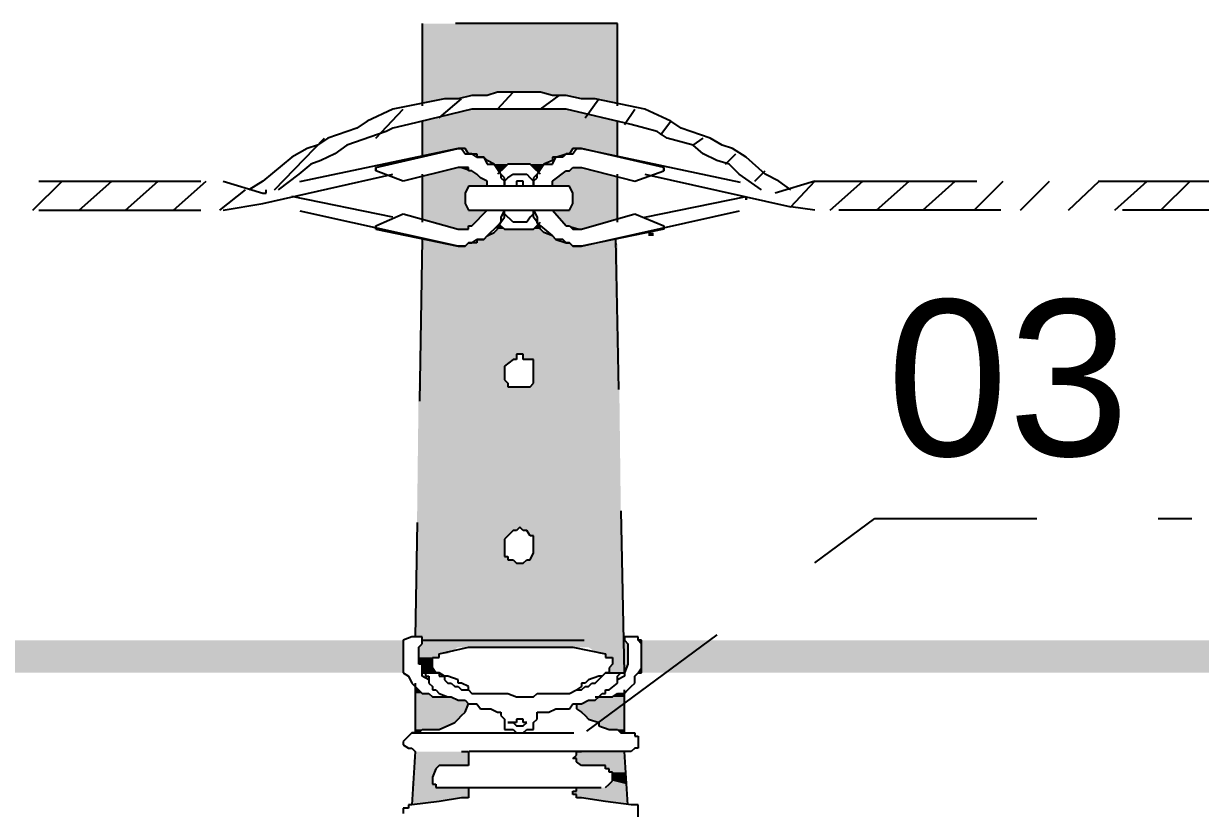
# Model space of a CAD drawing. Header units: metres. Extents: x 3162.2 to 3239.3, y 1435.1 to 1475.8.
# Drawn here: x 3178.155 to 3179.608, y 1472.319 to 1473.294 of the extents above; entities that cross this region are included whole.
import ezdxf

# ---------------------------------------------------------------- set-up
doc = ezdxf.new("R2010")
doc.units = ezdxf.units.M
doc.linetypes.add('CONTORNO_QUADRO_T', pattern=[0.35, 0.2, -0.15])
doc.layers.add('PDF29_Geometry', color=7, linetype='Continuous')
doc.layers.add('PDF29_Solid Fills', color=7, linetype='Continuous', true_color=0x939598)
doc.layers.add('PDF29_Text', color=30, linetype='Continuous', true_color=0xff7f00)
doc.styles.add('PDF ArialMT', font='arial.ttf')

msp = doc.modelspace()

# ---------------------------------------------------------------- linework, layer by layer
at = {"layer": 'PDF29_Geometry', "linetype": 'CONTORNO_QUADRO_T', "lineweight": 25}
for points in [[(3178.8883, 1473.1923), (3178.8883, 1473.2008), (3178.8883, 1473.2939), (3178.647, 1473.2939), (3178.647, 1473.2008), (3178.647, 1473.1923)], [(3179.1021, 1473.0886), (3179.0872, 1473.0992), (3179.0703, 1473.1076), (3179.047, 1473.1288), (3179.0301, 1473.1394), (3179.0174, 1473.1436), (3179.0026, 1473.1521), (3178.9666, 1473.1648), (3178.9539, 1473.1732), (3178.9221, 1473.1881), (3178.8608, 1473.2008), (3178.8438, 1473.2008), (3178.8248, 1473.205), (3178.8078, 1473.205), (3178.793, 1473.2092), (3178.7401, 1473.2092), (3178.7274, 1473.205), (3178.7084, 1473.205), (3178.6914, 1473.2008), (3178.6745, 1473.2008), (3178.611, 1473.1881), (3178.5792, 1473.1732), (3178.5665, 1473.1648), (3178.5306, 1473.1521), (3178.5179, 1473.1436), (3178.5052, 1473.1394), (3178.4861, 1473.1288), (3178.4501, 1473.0992), (3178.4332, 1473.0886)], [(3178.7401, 1473.1881), (3178.7592, 1473.2092)], [(3178.6681, 1473.1775), (3178.6957, 1473.2008)], [(3178.793, 1473.1881), (3178.8163, 1473.205)], [(3178.8481, 1473.1775), (3178.865, 1473.2008)], [(3179.0661, 1473.0886), (3179.0386, 1473.1076), (3179.0259, 1473.1203), (3179.011, 1473.1246), (3178.9941, 1473.133), (3178.9814, 1473.1436), (3178.9497, 1473.1521), (3178.937, 1473.1605), (3178.9221, 1473.1648), (3178.9052, 1473.169), (3178.8248, 1473.1881), (3178.793, 1473.1881), (3178.7761, 1473.1881), (3178.7592, 1473.1881), (3178.7401, 1473.1881), (3178.7084, 1473.1881), (3178.63, 1473.169), (3178.611, 1473.1648), (3178.6025, 1473.1605), (3178.5538, 1473.1436), (3178.539, 1473.133), (3178.5221, 1473.1246), (3178.5094, 1473.1203), (3178.4946, 1473.1076), (3178.4692, 1473.0886)], [(3178.5898, 1473.1521), (3178.6237, 1473.1881)], [(3178.8967, 1473.169), (3178.9094, 1473.1881)], [(3178.647, 1473.1732), (3178.647, 1473.1288)], [(3178.8883, 1473.1288), (3178.8883, 1473.1732)], [(3178.9412, 1473.1563), (3178.9539, 1473.1732)], [(3178.4649, 1473.0886), (3178.5263, 1473.1521)], [(3178.9814, 1473.1436), (3178.9941, 1473.1521)], [(3178.5898, 1473.1161), (3178.6914, 1473.1394), (3178.4099, 1473.0801)], [(3178.9454, 1473.1161), (3178.8438, 1473.1394), (3179.1232, 1473.0801)], [(3179.0216, 1473.1203), (3179.0343, 1473.133)], [(3177.8236, 1473.0632), (3178.4014, 1473.0632), (3178.4501, 1473.0716), (3178.611, 1473.1076)], [(3178.7274, 1473.0928), (3178.7274, 1473.0992), (3178.7189, 1473.1034), (3178.7147, 1473.1076), (3178.7084, 1473.1119), (3178.7041, 1473.1119), (3178.7041, 1473.1161), (3178.6914, 1473.1161), (3178.6237, 1473.0992), (3178.5898, 1473.1119), (3178.5898, 1473.1161), (3178.5898, 1473.1119)], [(3178.647, 1473.1076), (3178.647, 1473.0484)], [(3178.793, 1473.1076), (3178.7846, 1473.1161), (3178.7803, 1473.1203), (3178.7528, 1473.1203), (3178.7486, 1473.1161), (3178.7401, 1473.1076)], [(3178.7486, 1473.0992), (3178.7528, 1473.1034), (3178.7592, 1473.1076), (3178.7761, 1473.1076), (3178.7803, 1473.1034), (3178.7846, 1473.0992)], [(3178.8078, 1473.0928), (3178.8078, 1473.0992), (3178.8248, 1473.1119), (3178.829, 1473.1119), (3178.8332, 1473.1161), (3178.8438, 1473.1161), (3178.9094, 1473.0992), (3178.9454, 1473.1119)], [(3178.8883, 1473.0484), (3178.8883, 1473.1076)], [(3178.9221, 1473.1076), (3179.1021, 1473.0674)], [(3178.9454, 1473.1161), (3178.9454, 1473.1119), (3178.9454, 1473.1161)], [(3179.0576, 1473.0992), (3179.0703, 1473.1119)], [(3177.8236, 1473.0992), (3178.4014, 1473.0992), (3178.4501, 1473.0843), (3178.4544, 1473.0843), (3178.4544, 1473.0886)], [(3178.1665, 1473.0632), (3178.2025, 1473.0992)], [(3178.2236, 1473.0632), (3178.2639, 1473.0992)], [(3178.2808, 1473.0632), (3178.321, 1473.0992)], [(3178.3401, 1473.0632), (3178.3803, 1473.0992)], [(3178.7761, 1473.0928), (3178.7719, 1473.0928), (3178.7719, 1473.0992), (3178.7634, 1473.0992), (3178.7634, 1473.0928), (3178.7592, 1473.0928)], [(3179.7116, 1473.0632), (3179.1317, 1473.0632), (3179.1021, 1473.0674), (3179.1317, 1473.0992), (3179.083, 1473.0843)], [(3179.1317, 1473.0992), (3179.7116, 1473.0992)], [(3179.1507, 1473.0632), (3179.191, 1473.0992)], [(3179.2079, 1473.0632), (3179.2481, 1473.0992)], [(3179.265, 1473.0632), (3179.3052, 1473.0992)], [(3179.3285, 1473.0632), (3179.3645, 1473.0992)], [(3179.3857, 1473.0632), (3179.4217, 1473.0992)], [(3179.4449, 1473.0632), (3179.483, 1473.0992)], [(3179.5021, 1473.0632), (3179.5423, 1473.0992)], [(3179.5592, 1473.0632), (3179.5952, 1473.0992)], [(3178.3972, 1473.0632), (3178.429, 1473.0886)], [(3178.611, 1473.0547), (3178.4861, 1473.0801)], [(3178.9221, 1473.0547), (3179.047, 1473.0801)], [(3178.5898, 1473.0399), (3178.6914, 1473.0187), (3178.4544, 1473.0716)], [(3178.5898, 1473.0441), (3178.5898, 1473.0399), (3178.5898, 1473.0441), (3178.6237, 1473.0589), (3178.6914, 1473.0399), (3178.7041, 1473.0399), (3178.7041, 1473.0441), (3178.7084, 1473.0441), (3178.7274, 1473.0632)], [(3178.7592, 1473.0632), (3178.7634, 1473.0632), (3178.7719, 1473.0632), (3178.7761, 1473.0632)], [(3178.8078, 1473.0632), (3178.8248, 1473.0441), (3178.829, 1473.0441), (3178.8332, 1473.0399), (3178.8438, 1473.0399), (3178.9094, 1473.0589), (3178.9454, 1473.0441)], [(3178.9454, 1473.0399), (3178.8438, 1473.0187), (3179.0788, 1473.0716)], [(3178.7401, 1473.0441), (3178.7443, 1473.0441), (3178.7486, 1473.0399), (3178.7528, 1473.0399), (3178.7803, 1473.0399), (3178.7846, 1473.0399), (3178.793, 1473.0484)], [(3178.7846, 1473.0589), (3178.7803, 1473.0547), (3178.7761, 1473.0484), (3178.7592, 1473.0484), (3178.7486, 1473.0589)], [(3178.9454, 1473.0441), (3178.9454, 1473.0399), (3178.9454, 1473.0441)], [(3178.647, 1473.0272), (3178.6385, 1472.5361)], [(3178.7041, 1472.4705), (3178.7041, 1472.4747), (3178.6957, 1472.479), (3178.6914, 1472.479), (3178.6914, 1472.4832), (3178.6787, 1472.4874), (3178.6745, 1472.4874), (3178.6681, 1472.4917), (3178.6639, 1472.4917), (3178.6597, 1472.498), (3178.6597, 1472.5023), (3178.6597, 1472.5065), (3178.6597, 1472.5107), (3178.6639, 1472.5107), (3178.6681, 1472.5107), (3178.6681, 1472.515), (3178.7041, 1472.5234), (3178.8332, 1472.5234), (3178.8735, 1472.515), (3178.8735, 1472.5107), (3178.8777, 1472.5107), (3178.8819, 1472.5107), (3178.8819, 1472.5023), (3178.8777, 1472.498), (3178.8777, 1472.4917), (3178.8735, 1472.4917), (3178.8967, 1472.4917), (3178.8862, 1473.0272)], [(3178.647, 1472.5319), (3178.647, 1472.5361), (3178.6427, 1472.5361), (3178.6343, 1472.5361), (3178.6237, 1472.5319), (3178.6237, 1472.5277), (3178.6237, 1472.5234), (3178.6237, 1472.5065), (3178.6237, 1472.5023), (3178.6237, 1472.4917), (3178.63, 1472.4874), (3178.6343, 1472.479), (3178.6385, 1472.4747), (3178.647, 1472.4663), (3178.6512, 1472.4663), (3178.6554, 1472.4663), (3178.6597, 1472.462), (3178.683, 1472.462)], [(3178.6237, 1472.5319), (3178.6237, 1472.4917)], [(3178.6554, 1472.4832), (3178.647, 1472.4874), (3178.647, 1472.4917), (3178.647, 1472.5023), (3178.6427, 1472.5023), (3178.6427, 1472.5234), (3178.647, 1472.5277), (3178.647, 1472.5319), (3178.8967, 1472.5319)], [(3178.8608, 1472.462), (3178.8819, 1472.462), (3178.8883, 1472.4663), (3178.8925, 1472.4663), (3178.8967, 1472.4663), (3178.901, 1472.4705), (3178.9052, 1472.4747), (3178.9094, 1472.479), (3178.9094, 1472.4832), (3178.9094, 1472.4874), (3178.9137, 1472.4917), (3178.9179, 1472.498), (3178.9179, 1472.5277), (3178.9137, 1472.5319), (3178.9137, 1472.5361), (3178.9094, 1472.5361), (3178.901, 1472.5361), (3178.8967, 1472.5361), (3178.8967, 1472.5319), (3178.901, 1472.5277), (3178.901, 1472.5234), (3178.901, 1472.5192), (3178.901, 1472.5023), (3178.8967, 1472.4917), (3178.8967, 1472.4874), (3178.8883, 1472.4832)], [(3178.9137, 1472.4917), (3178.9179, 1472.4917), (3178.9179, 1472.5319), (3178.9137, 1472.5319)], [(3178.6237, 1472.4917), (3178.6237, 1472.4917)], [(3178.647, 1472.4917), (3178.6681, 1472.4917), (3178.6681, 1472.4874), (3178.6745, 1472.4874), (3178.6745, 1472.4832), (3178.6787, 1472.479), (3178.683, 1472.479), (3178.6872, 1472.4747), (3178.6914, 1472.4747), (3178.6957, 1472.4705), (3178.7041, 1472.4705), (3178.7084, 1472.4663), (3178.7189, 1472.4663), (3178.7274, 1472.4663), (3178.7528, 1472.4663), (3178.7634, 1472.462), (3178.7846, 1472.462), (3178.7888, 1472.4663), (3178.8205, 1472.4663), (3178.8248, 1472.4663), (3178.829, 1472.4663), (3178.8375, 1472.4705), (3178.8438, 1472.4705), (3178.8481, 1472.4747), (3178.8523, 1472.4747), (3178.8565, 1472.479), (3178.8608, 1472.479), (3178.8692, 1472.4874), (3178.8735, 1472.4917), (3178.8692, 1472.4874), (3178.865, 1472.4874), (3178.8523, 1472.4832), (3178.8481, 1472.479), (3178.8438, 1472.479), (3178.8438, 1472.4747), (3178.8375, 1472.4705)], [(3178.6512, 1472.4917), (3178.6512, 1472.4874), (3178.6554, 1472.4874), (3178.6554, 1472.479), (3178.6597, 1472.4747), (3178.6597, 1472.4705), (3178.6639, 1472.4705), (3178.6681, 1472.4663), (3178.6787, 1472.462), (3178.683, 1472.462), (3178.6914, 1472.4578), (3178.6999, 1472.4578), (3178.7041, 1472.4536), (3178.7147, 1472.4536), (3178.7189, 1472.4472), (3178.7316, 1472.4472), (3178.7401, 1472.443), (3178.7443, 1472.443), (3178.7443, 1472.4388), (3178.7486, 1472.4345), (3178.7486, 1472.4303), (3178.7486, 1472.4261), (3178.7486, 1472.4218), (3178.7528, 1472.4218), (3178.7592, 1472.4218), (3178.7634, 1472.4176), (3178.7719, 1472.4176), (3178.7761, 1472.4218), (3178.7803, 1472.4218), (3178.7846, 1472.4218), (3178.7846, 1472.4261), (3178.7846, 1472.4303), (3178.7888, 1472.4345), (3178.7888, 1472.443), (3178.793, 1472.443), (3178.8036, 1472.443), (3178.8121, 1472.4472), (3178.829, 1472.4472), (3178.8332, 1472.4536), (3178.8438, 1472.4536), (3178.8523, 1472.4578), (3178.8608, 1472.4578), (3178.865, 1472.462), (3178.8692, 1472.4663), (3178.8735, 1472.4663), (3178.8735, 1472.4705), (3178.8777, 1472.4705), (3178.8883, 1472.479), (3178.8883, 1472.4832), (3178.8883, 1472.4874), (3178.8925, 1472.4917)], [(3178.6385, 1472.479), (3178.6385, 1472.4176), (3178.6427, 1472.4176), (3178.647, 1472.4218), (3178.6639, 1472.4218), (3178.6681, 1472.4218), (3178.6872, 1472.4303), (3178.6914, 1472.4345), (3178.6957, 1472.4388), (3178.6999, 1472.443), (3178.7041, 1472.4536)], [(3178.8967, 1472.4176), (3178.8967, 1472.4705)], [(3178.8375, 1472.4536), (3178.8375, 1472.4472), (3178.8438, 1472.443), (3178.8481, 1472.4388), (3178.8523, 1472.4345), (3178.865, 1472.4303), (3178.865, 1472.4261), (3178.8777, 1472.4218), (3178.8883, 1472.4218), (3178.8925, 1472.4176), (3178.9052, 1472.4176), (3178.9094, 1472.4176), (3178.9094, 1472.4134), (3178.9137, 1472.4134), (3178.9137, 1472.3985), (3178.9094, 1472.3985), (3178.9052, 1472.3943), (3178.6385, 1472.3943), (3178.6343, 1472.3287)], [(3178.6385, 1472.4176), (3178.6343, 1472.4176), (3178.63, 1472.4134), (3178.6237, 1472.407), (3178.6237, 1472.4028), (3178.63, 1472.3985), (3178.6343, 1472.3985), (3178.6385, 1472.3943)], [(3178.6343, 1472.4176), (3178.9094, 1472.4176)], [(3178.6957, 1472.3943), (3178.7041, 1472.3943), (3178.7041, 1472.3901), (3178.7041, 1472.3858), (3178.7041, 1472.3816), (3178.7041, 1472.3774), (3178.6957, 1472.3774), (3178.6681, 1472.3774), (3178.6639, 1472.3731), (3178.6597, 1472.3626), (3178.6597, 1472.3583), (3178.6597, 1472.3541), (3178.6639, 1472.3541), (3178.6639, 1472.3499), (3178.6681, 1472.3499), (3178.8735, 1472.3499), (3178.8777, 1472.3541), (3178.8819, 1472.3583), (3178.8819, 1472.3689), (3178.8777, 1472.3689), (3178.8777, 1472.3731), (3178.8735, 1472.3731), (3178.8735, 1472.3774), (3178.8565, 1472.3774), (3178.8438, 1472.3774), (3178.8375, 1472.3816), (3178.8375, 1472.3858), (3178.8332, 1472.3858), (3178.8375, 1472.3901), (3178.8375, 1472.3943), (3178.8438, 1472.3943)], [(3178.901, 1472.3287), (3178.8967, 1472.3943)], [(3178.6957, 1472.3499), (3178.7041, 1472.3499), (3178.7041, 1472.3456), (3178.7041, 1472.3414), (3178.7041, 1472.3372), (3178.6957, 1472.3372), (3178.6681, 1472.3329), (3178.6343, 1472.3287), (3178.63, 1472.3287), (3178.63, 1472.3245), (3178.6237, 1472.3245), (3178.6237, 1472.3181)], [(3178.9137, 1472.3139), (3178.9137, 1472.3287), (3178.9094, 1472.3287), (3178.9052, 1472.3287), (3178.8735, 1472.3329), (3178.8438, 1472.3372), (3178.8375, 1472.3372), (3178.8375, 1472.3414), (3178.8332, 1472.3414), (3178.8332, 1472.3456), (3178.8375, 1472.3456), (3178.8375, 1472.3499), (3178.8438, 1472.3499)]]:
    msp.add_lwpolyline(points, dxfattribs=at)
for points in [[(3178.6914, 1473.1394), (3178.6957, 1473.1394), (3178.6999, 1473.133), (3178.7147, 1473.133), (3178.7147, 1473.1288), (3178.7232, 1473.1288), (3178.7274, 1473.1203), (3178.7359, 1473.1203), (3178.7443, 1473.1076), (3178.7443, 1473.1034), (3178.7486, 1473.0992), (3178.7486, 1473.0928), (3178.7486, 1473.0992), (3178.7486, 1473.1034), (3178.7443, 1473.1076), (3178.7401, 1473.1161), (3178.7359, 1473.1203), (3178.7274, 1473.1246), (3178.7232, 1473.1288), (3178.7147, 1473.1288), (3178.7084, 1473.133), (3178.7041, 1473.133), (3178.6999, 1473.1394)], [(3178.7846, 1473.0928), (3178.7846, 1473.0992), (3178.7888, 1473.1034), (3178.7888, 1473.1076), (3178.7973, 1473.1203), (3178.8078, 1473.1203), (3178.8121, 1473.1288), (3178.8248, 1473.133), (3178.8332, 1473.133), (3178.8375, 1473.1394), (3178.8438, 1473.1394), (3178.8332, 1473.1394), (3178.829, 1473.133), (3178.8248, 1473.133), (3178.8205, 1473.1288), (3178.8121, 1473.1288), (3178.8078, 1473.1288), (3178.8078, 1473.1246), (3178.7973, 1473.1203), (3178.793, 1473.1161), (3178.7888, 1473.1076), (3178.7846, 1473.1034), (3178.7846, 1473.0992)], [(3178.8205, 1473.0632), (3178.829, 1473.0632), (3178.8332, 1473.0716), (3178.8332, 1473.0843), (3178.829, 1473.0928), (3178.8205, 1473.0928), (3178.7147, 1473.0928), (3178.7041, 1473.0928), (3178.6999, 1473.0843), (3178.6999, 1473.0716), (3178.7041, 1473.0632), (3178.7147, 1473.0632)], [(3179.047, 1473.0759), (3179.047, 1473.0801)], [(3178.7486, 1473.0632), (3178.7443, 1473.0547), (3178.7443, 1473.0484), (3178.7401, 1473.0441), (3178.7274, 1473.0314), (3178.7232, 1473.0272), (3178.7147, 1473.0272), (3178.7147, 1473.023), (3178.7041, 1473.023), (3178.6999, 1473.0187), (3178.6914, 1473.0187), (3178.6999, 1473.0187), (3178.7041, 1473.023), (3178.7084, 1473.023), (3178.7147, 1473.0272), (3178.7232, 1473.0272), (3178.7274, 1473.0314), (3178.7359, 1473.0357), (3178.7401, 1473.0399), (3178.7443, 1473.0484), (3178.7486, 1473.0547)], [(3178.8438, 1473.0187), (3178.8332, 1473.0187), (3178.829, 1473.023), (3178.8248, 1473.023), (3178.8205, 1473.0272), (3178.8121, 1473.0272), (3178.8078, 1473.0314), (3178.7973, 1473.0357), (3178.793, 1473.0399), (3178.7888, 1473.0484), (3178.7846, 1473.0547), (3178.7846, 1473.0632), (3178.7888, 1473.0547), (3178.7888, 1473.0484), (3178.793, 1473.0441), (3178.8078, 1473.0314), (3178.8121, 1473.0272), (3178.8248, 1473.023), (3178.829, 1473.023), (3178.8332, 1473.0187)], [(3178.7846, 1472.8621), (3178.7846, 1472.8706), (3178.7846, 1472.8748), (3178.7846, 1472.879), (3178.7803, 1472.879), (3178.7761, 1472.879), (3178.7719, 1472.879), (3178.7719, 1472.8854), (3178.7634, 1472.8854), (3178.7634, 1472.879), (3178.7592, 1472.879), (3178.7486, 1472.8706), (3178.7486, 1472.8536), (3178.7528, 1472.8494), (3178.7528, 1472.8452), (3178.7592, 1472.8452), (3178.7634, 1472.8452), (3178.7719, 1472.8452), (3178.7761, 1472.8452), (3178.7803, 1472.8452), (3178.7846, 1472.8494), (3178.7846, 1472.8536)], [(3178.7846, 1472.6483), (3178.7846, 1472.6568), (3178.7846, 1472.661), (3178.7803, 1472.661), (3178.7761, 1472.6674), (3178.7719, 1472.6674), (3178.7676, 1472.6716), (3178.7634, 1472.6674), (3178.7592, 1472.6674), (3178.7486, 1472.6568), (3178.7486, 1472.6398), (3178.7486, 1472.6356), (3178.7528, 1472.6356), (3178.7528, 1472.6314), (3178.7592, 1472.6314), (3178.7634, 1472.6271), (3178.7719, 1472.6271), (3178.7761, 1472.6314), (3178.7803, 1472.6314), (3178.7846, 1472.6398)], [(3178.7528, 1472.4303), (3178.7592, 1472.4303), (3178.7634, 1472.4261), (3178.7719, 1472.4261), (3178.7761, 1472.4303), (3178.7719, 1472.4303), (3178.7719, 1472.4345), (3178.7634, 1472.4345), (3178.7634, 1472.4303)]]:
    msp.add_lwpolyline(points, close=True, dxfattribs=at)
at = {"layer": 'PDF29_Geometry', "color": 150, "linetype": 'CONTORNO_QUADRO_T', "lineweight": 25, "true_color": 0x007fff}
msp.add_lwpolyline([(3178.8502, 1472.4197), (3179.2058, 1472.6822), (3179.5973, 1472.6822)], dxfattribs=at)
at = {"layer": 'PDF29_Solid Fills', "linetype": 'CONTORNO_QUADRO_T', "transparency": 33554559}
for points in [[(3178.8883, 1473.2939), (3178.647, 1473.2939), (3178.8883, 1473.2092)], [(3178.647, 1473.2939), (3178.8883, 1473.2092), (3178.647, 1473.2092)], [(3178.7401, 1473.2092), (3178.647, 1473.2092), (3178.7274, 1473.205)], [(3178.647, 1473.2092), (3178.7274, 1473.205), (3178.647, 1473.205)], [(3178.8883, 1473.2092), (3178.793, 1473.2092), (3178.8883, 1473.205)], [(3178.793, 1473.2092), (3178.8883, 1473.205), (3178.8078, 1473.205)], [(3178.7084, 1473.205), (3178.647, 1473.205), (3178.6914, 1473.2008)], [(3178.647, 1473.205), (3178.6914, 1473.2008), (3178.647, 1473.2008)], [(3178.647, 1473.2008), (3178.6745, 1473.2008), (3178.647, 1473.1944)], [(3178.8883, 1473.205), (3178.8248, 1473.205), (3178.8883, 1473.2008)], [(3178.8248, 1473.205), (3178.8883, 1473.2008), (3178.8438, 1473.2008)], [(3178.8608, 1473.2008), (3178.8883, 1473.2008), (3178.8883, 1473.1944)], [(3178.7084, 1473.1881), (3178.8883, 1473.1732), (3178.647, 1473.1732)], [(3178.8248, 1473.1881), (3178.7084, 1473.1881), (3178.8883, 1473.1732)], [(3178.8883, 1473.1732), (3178.647, 1473.1732), (3178.8883, 1473.1394)], [(3178.647, 1473.1732), (3178.8883, 1473.1394), (3178.647, 1473.1394)], [(3178.6914, 1473.1394), (3178.647, 1473.1394), (3178.6491, 1473.1288)], [(3178.647, 1473.1394), (3178.6491, 1473.1288), (3178.647, 1473.1288)], [(3178.8332, 1473.1394), (3178.6999, 1473.1394), (3178.829, 1473.133)], [(3178.6999, 1473.1394), (3178.829, 1473.133), (3178.7041, 1473.133)], [(3178.8883, 1473.1288), (3178.8862, 1473.1288), (3178.8438, 1473.1394)], [(3178.8438, 1473.1394), (3178.8883, 1473.1394), (3178.8883, 1473.1288)], [(3178.647, 1473.1288), (3178.6491, 1473.1288), (3178.6491, 1473.1288)], [(3178.8248, 1473.133), (3178.7147, 1473.133), (3178.8121, 1473.1288)], [(3178.7147, 1473.133), (3178.8121, 1473.1288), (3178.7147, 1473.1288)], [(3178.8078, 1473.1288), (3178.7232, 1473.1288), (3178.8078, 1473.1246)], [(3178.7232, 1473.1288), (3178.8078, 1473.1246), (3178.7274, 1473.1246)], [(3178.8078, 1473.1246), (3178.7274, 1473.1246), (3178.7973, 1473.1203)], [(3178.7274, 1473.1246), (3178.7973, 1473.1203), (3178.7359, 1473.1203)], [(3178.8883, 1473.1288), (3178.8883, 1473.1288), (3178.8862, 1473.1288)], [(3178.6576, 1473.1076), (3178.7168, 1473.1034), (3178.647, 1473.1034)], [(3178.6745, 1473.1119), (3178.7147, 1473.1076), (3178.6576, 1473.1076)], [(3178.7147, 1473.1076), (3178.6576, 1473.1076), (3178.7168, 1473.1034)], [(3178.6914, 1473.1161), (3178.7041, 1473.1119), (3178.6745, 1473.1119)], [(3178.7084, 1473.1119), (3178.6745, 1473.1119), (3178.7147, 1473.1076)], [(3178.7041, 1473.1161), (3178.6914, 1473.1161), (3178.7041, 1473.1119)], [(3178.7528, 1473.1203), (3178.7359, 1473.1203), (3178.7486, 1473.1161)], [(3178.7359, 1473.1203), (3178.7486, 1473.1161), (3178.7401, 1473.1161)], [(3178.7486, 1473.1161), (3178.7401, 1473.1161), (3178.7443, 1473.1119)], [(3178.7401, 1473.1161), (3178.7443, 1473.1119), (3178.7422, 1473.1119)], [(3178.7422, 1473.1119), (3178.7443, 1473.1119), (3178.7443, 1473.1097)], [(3178.7973, 1473.1203), (3178.7803, 1473.1203), (3178.793, 1473.1161)], [(3178.7803, 1473.1203), (3178.793, 1473.1161), (3178.7846, 1473.1161)], [(3178.793, 1473.1161), (3178.7846, 1473.1161), (3178.7909, 1473.1119)], [(3178.7846, 1473.1161), (3178.7909, 1473.1119), (3178.7888, 1473.1119)], [(3178.7888, 1473.1119), (3178.7909, 1473.1119), (3178.7909, 1473.1097)], [(3178.8248, 1473.1119), (3178.8883, 1473.1034), (3178.8142, 1473.1034)], [(3178.8586, 1473.1119), (3178.8248, 1473.1119), (3178.8883, 1473.1034)], [(3178.8332, 1473.1161), (3178.8586, 1473.1119), (3178.829, 1473.1119)], [(3178.8438, 1473.1161), (3178.8332, 1473.1161), (3178.8586, 1473.1119)], [(3178.7189, 1473.1034), (3178.7189, 1473.1034), (3178.647, 1473.1034)], [(3178.7189, 1473.1034), (3178.647, 1473.1034), (3178.7168, 1473.1034)], [(3178.7189, 1473.1034), (3178.647, 1473.1034), (3178.7274, 1473.0992)], [(3178.647, 1473.1034), (3178.7274, 1473.0992), (3178.647, 1473.0992)], [(3178.7274, 1473.0992), (3178.647, 1473.0992), (3178.7274, 1473.0928)], [(3178.647, 1473.0992), (3178.7274, 1473.0928), (3178.647, 1473.0928)], [(3178.7041, 1473.0928), (3178.647, 1473.0928), (3178.6999, 1473.0843)], [(3178.647, 1473.0928), (3178.6999, 1473.0843), (3178.647, 1473.0843)], [(3178.8142, 1473.1034), (3178.8883, 1473.0992), (3178.8078, 1473.0992)], [(3178.8883, 1473.0992), (3178.8078, 1473.0992), (3178.8883, 1473.0928)], [(3178.8078, 1473.0992), (3178.8883, 1473.0928), (3178.8078, 1473.0928)], [(3178.8883, 1473.1034), (3178.8142, 1473.1034), (3178.8883, 1473.0992)], [(3178.8883, 1473.0928), (3178.829, 1473.0928), (3178.8883, 1473.0843)], [(3178.829, 1473.0928), (3178.8883, 1473.0843), (3178.8332, 1473.0843)], [(3178.6999, 1473.0843), (3178.647, 1473.0843), (3178.6999, 1473.0716)], [(3178.647, 1473.0843), (3178.6999, 1473.0716), (3178.647, 1473.0716)], [(3178.8883, 1473.0843), (3178.8332, 1473.0843), (3178.8883, 1473.0716)], [(3178.8332, 1473.0843), (3178.8883, 1473.0716), (3178.8332, 1473.0716)], [(3178.6999, 1473.0716), (3178.647, 1473.0716), (3178.7041, 1473.0632)], [(3178.647, 1473.0716), (3178.7041, 1473.0632), (3178.647, 1473.0632)], [(3178.7274, 1473.0632), (3178.647, 1473.0632), (3178.7168, 1473.0526)], [(3178.647, 1473.0632), (3178.7168, 1473.0526), (3178.647, 1473.0526)], [(3178.8883, 1473.0632), (3178.8078, 1473.0632), (3178.8883, 1473.0526)], [(3178.8078, 1473.0632), (3178.8883, 1473.0526), (3178.8184, 1473.0526)], [(3178.8332, 1473.0716), (3178.8883, 1473.0632), (3178.829, 1473.0632)], [(3178.8883, 1473.0716), (3178.8332, 1473.0716), (3178.8883, 1473.0632)], [(3178.7168, 1473.0526), (3178.647, 1473.0526), (3178.7084, 1473.0441)], [(3178.647, 1473.0526), (3178.7084, 1473.0441), (3178.6745, 1473.0441)], [(3178.8883, 1473.0526), (3178.8184, 1473.0526), (3178.8586, 1473.0441)], [(3178.8184, 1473.0526), (3178.8586, 1473.0441), (3178.8248, 1473.0441)], [(3178.7041, 1473.0441), (3178.6745, 1473.0441), (3178.7041, 1473.0399)], [(3178.6745, 1473.0441), (3178.7041, 1473.0399), (3178.6914, 1473.0399)], [(3178.7359, 1473.0357), (3178.8078, 1473.0314), (3178.7274, 1473.0314)], [(3178.7401, 1473.0399), (3178.7973, 1473.0357), (3178.7359, 1473.0357)], [(3178.7973, 1473.0357), (3178.7359, 1473.0357), (3178.8078, 1473.0314)], [(3178.7422, 1473.0441), (3178.7486, 1473.0399), (3178.7401, 1473.0399)], [(3178.793, 1473.0399), (3178.7401, 1473.0399), (3178.7973, 1473.0357)], [(3178.7443, 1473.0441), (3178.7422, 1473.0441), (3178.7486, 1473.0399)], [(3178.7888, 1473.0441), (3178.793, 1473.0399), (3178.7846, 1473.0399)], [(3178.7909, 1473.0462), (3178.7909, 1473.0441), (3178.7888, 1473.0441)], [(3178.7909, 1473.0441), (3178.7888, 1473.0441), (3178.793, 1473.0399)], [(3178.8586, 1473.0441), (3178.829, 1473.0441), (3178.8438, 1473.0399)], [(3178.829, 1473.0441), (3178.8438, 1473.0399), (3178.8332, 1473.0399)], [(3178.647, 1473.0272), (3178.6512, 1473.0272), (3178.6512, 1473.0272)], [(3178.6512, 1473.0272), (3178.647, 1473.0272), (3178.6914, 1473.0187)], [(3178.647, 1473.0272), (3178.6914, 1473.0187), (3178.647, 1473.0187)], [(3178.7041, 1473.023), (3178.8332, 1473.0187), (3178.6999, 1473.0187)], [(3178.829, 1473.023), (3178.7041, 1473.023), (3178.8332, 1473.0187)], [(3178.8121, 1473.0272), (3178.7147, 1473.0272), (3178.8248, 1473.023)], [(3178.7147, 1473.0272), (3178.8248, 1473.023), (3178.7147, 1473.023)], [(3178.7274, 1473.0314), (3178.8121, 1473.0272), (3178.7232, 1473.0272)], [(3178.8078, 1473.0314), (3178.7274, 1473.0314), (3178.8121, 1473.0272)], [(3178.884, 1473.0272), (3178.8883, 1473.0187), (3178.8438, 1473.0187)], [(3178.8862, 1473.0272), (3178.884, 1473.0272), (3178.884, 1473.0272)], [(3178.8862, 1473.0272), (3178.884, 1473.0272), (3178.8883, 1473.0187)], [(3178.8883, 1473.0187), (3178.647, 1473.0187), (3178.8883, 1472.987)], [(3178.647, 1473.0187), (3178.8883, 1472.987), (3178.647, 1472.987)], [(3178.647, 1472.987), (3178.8904, 1472.8854), (3178.6449, 1472.8854)], [(3178.8883, 1472.987), (3178.647, 1472.987), (3178.8904, 1472.8854)], [(3178.7634, 1472.8854), (3178.6449, 1472.8854), (3178.7634, 1472.879)], [(3178.6449, 1472.8854), (3178.7634, 1472.879), (3178.6449, 1472.879)], [(3178.7592, 1472.879), (3178.6449, 1472.879), (3178.7486, 1472.8706)], [(3178.6449, 1472.879), (3178.7486, 1472.8706), (3178.6449, 1472.8706)], [(3178.8904, 1472.8854), (3178.7719, 1472.8854), (3178.8904, 1472.879)], [(3178.7719, 1472.8854), (3178.8904, 1472.879), (3178.7719, 1472.879)], [(3178.8904, 1472.879), (3178.7846, 1472.879), (3178.8904, 1472.8748)], [(3178.7846, 1472.879), (3178.8904, 1472.8748), (3178.7846, 1472.8748)], [(3178.8904, 1472.8748), (3178.7846, 1472.8748), (3178.8904, 1472.8706)], [(3178.7846, 1472.8748), (3178.8904, 1472.8706), (3178.7846, 1472.8706)], [(3178.7486, 1472.8706), (3178.6449, 1472.8706), (3178.7486, 1472.8536)], [(3178.6449, 1472.8706), (3178.7486, 1472.8536), (3178.6449, 1472.8536)], [(3178.8904, 1472.8706), (3178.7846, 1472.8706), (3178.8904, 1472.8621)], [(3178.7846, 1472.8706), (3178.8904, 1472.8621), (3178.7846, 1472.8621)], [(3178.8904, 1472.8621), (3178.7846, 1472.8621), (3178.8904, 1472.8536)], [(3178.7846, 1472.8621), (3178.8904, 1472.8536), (3178.7846, 1472.8536)], [(3178.6427, 1472.8452), (3178.8925, 1472.6716), (3178.6406, 1472.6716)], [(3178.6449, 1472.8536), (3178.7528, 1472.8494), (3178.6427, 1472.8494)], [(3178.7528, 1472.8494), (3178.6427, 1472.8494), (3178.7528, 1472.8452)], [(3178.6427, 1472.8494), (3178.7528, 1472.8452), (3178.6427, 1472.8452)], [(3178.8904, 1472.8452), (3178.6427, 1472.8452), (3178.8925, 1472.6716)], [(3178.7486, 1472.8536), (3178.6449, 1472.8536), (3178.7528, 1472.8494)], [(3178.7846, 1472.8494), (3178.8904, 1472.8452), (3178.7803, 1472.8452)], [(3178.8904, 1472.8536), (3178.7846, 1472.8536), (3178.8904, 1472.8494)], [(3178.7846, 1472.8536), (3178.8904, 1472.8494), (3178.7846, 1472.8494)], [(3178.8904, 1472.8494), (3178.7846, 1472.8494), (3178.8904, 1472.8452)], [(3178.7676, 1472.6716), (3178.6406, 1472.6716), (3178.7634, 1472.6674)], [(3178.6406, 1472.6716), (3178.7634, 1472.6674), (3178.6406, 1472.6674)], [(3178.8925, 1472.6716), (3178.7676, 1472.6716), (3178.8925, 1472.6674)], [(3178.7676, 1472.6716), (3178.8925, 1472.6674), (3178.7719, 1472.6674)], [(3178.7592, 1472.6674), (3178.6406, 1472.6674), (3178.7486, 1472.6568)], [(3178.6406, 1472.6674), (3178.7486, 1472.6568), (3178.6406, 1472.6568)], [(3178.7486, 1472.6568), (3178.6406, 1472.6568), (3178.7486, 1472.6398)], [(3178.6406, 1472.6568), (3178.7486, 1472.6398), (3178.6406, 1472.6398)], [(3178.8925, 1472.6674), (3178.7761, 1472.6674), (3178.8925, 1472.661)], [(3178.7761, 1472.6674), (3178.8925, 1472.661), (3178.7803, 1472.661)], [(3178.8925, 1472.661), (3178.7846, 1472.661), (3178.8925, 1472.6568)], [(3178.7846, 1472.661), (3178.8925, 1472.6568), (3178.7846, 1472.6568)], [(3178.8925, 1472.6568), (3178.7846, 1472.6568), (3178.8946, 1472.6483)], [(3178.7846, 1472.6568), (3178.8946, 1472.6483), (3178.7846, 1472.6483)], [(3178.8946, 1472.6483), (3178.7846, 1472.6483), (3178.8946, 1472.6398)], [(3178.7846, 1472.6483), (3178.8946, 1472.6398), (3178.7846, 1472.6398)], [(3178.6406, 1472.6271), (3178.8946, 1472.5361), (3178.6385, 1472.5361)], [(3178.7486, 1472.6398), (3178.6406, 1472.6398), (3178.7486, 1472.6356)], [(3178.6406, 1472.6398), (3178.7486, 1472.6356), (3178.6406, 1472.6356)], [(3178.7528, 1472.6356), (3178.6406, 1472.6356), (3178.7528, 1472.6314)], [(3178.6406, 1472.6356), (3178.7528, 1472.6314), (3178.6406, 1472.6314)], [(3178.7592, 1472.6314), (3178.6406, 1472.6314), (3178.7634, 1472.6271)], [(3178.6406, 1472.6314), (3178.7634, 1472.6271), (3178.6406, 1472.6271)], [(3178.8946, 1472.6271), (3178.6406, 1472.6271), (3178.8946, 1472.5361)], [(3178.7761, 1472.6314), (3178.8946, 1472.6271), (3178.7719, 1472.6271)], [(3178.8946, 1472.6314), (3178.7761, 1472.6314), (3178.8946, 1472.6271)], [(3178.7846, 1472.6398), (3178.8946, 1472.6314), (3178.7803, 1472.6314)], [(3178.8946, 1472.6398), (3178.7846, 1472.6398), (3178.8946, 1472.6314)], [(3178.8946, 1472.5361), (3178.647, 1472.5361), (3178.8946, 1472.5319)], [(3178.647, 1472.5361), (3178.8946, 1472.5319), (3178.647, 1472.5319)], [(3178.6385, 1472.4747), (3178.647, 1472.4663), (3178.6385, 1472.4663)], [(3178.6554, 1472.4663), (3178.6385, 1472.4663), (3178.6597, 1472.462)], [(3178.6385, 1472.4663), (3178.6597, 1472.462), (3178.6385, 1472.462)], [(3178.683, 1472.462), (3178.6385, 1472.462), (3178.6914, 1472.4578)], [(3178.6385, 1472.462), (3178.6914, 1472.4578), (3178.6385, 1472.4578)], [(3178.6999, 1472.4578), (3178.6385, 1472.4578), (3178.7041, 1472.4536)], [(3178.6385, 1472.4578), (3178.7041, 1472.4536), (3178.6385, 1472.4536)], [(3178.7041, 1472.4536), (3178.6385, 1472.4536), (3178.6999, 1472.443)], [(3178.6385, 1472.4536), (3178.6999, 1472.443), (3178.6385, 1472.443)], [(3178.8967, 1472.4536), (3178.8375, 1472.4536), (3178.8967, 1472.4472)], [(3178.8375, 1472.4536), (3178.8967, 1472.4472), (3178.8375, 1472.4472)], [(3178.8523, 1472.4578), (3178.8967, 1472.4536), (3178.8438, 1472.4536)], [(3178.8967, 1472.4578), (3178.8523, 1472.4578), (3178.8967, 1472.4536)], [(3178.865, 1472.462), (3178.8967, 1472.4578), (3178.8608, 1472.4578)], [(3178.8967, 1472.462), (3178.865, 1472.462), (3178.8967, 1472.4578)], [(3178.8883, 1472.4663), (3178.8967, 1472.462), (3178.8819, 1472.462)], [(3178.8967, 1472.4663), (3178.8883, 1472.4663), (3178.8967, 1472.462)], [(3178.6999, 1472.443), (3178.6385, 1472.443), (3178.6957, 1472.4388)], [(3178.6385, 1472.443), (3178.6957, 1472.4388), (3178.6385, 1472.4388)], [(3178.6957, 1472.4388), (3178.6385, 1472.4388), (3178.6914, 1472.4345)], [(3178.6385, 1472.4388), (3178.6914, 1472.4345), (3178.6385, 1472.4345)], [(3178.8967, 1472.4472), (3178.8375, 1472.4472), (3178.8967, 1472.443)], [(3178.8375, 1472.4472), (3178.8967, 1472.443), (3178.8438, 1472.443)], [(3178.8967, 1472.443), (3178.8438, 1472.443), (3178.8967, 1472.4388)], [(3178.8438, 1472.443), (3178.8967, 1472.4388), (3178.8481, 1472.4388)], [(3178.8967, 1472.4388), (3178.8481, 1472.4388), (3178.8967, 1472.4345)], [(3178.8481, 1472.4388), (3178.8967, 1472.4345), (3178.8523, 1472.4345)], [(3178.6914, 1472.4345), (3178.6385, 1472.4345), (3178.6872, 1472.4303)], [(3178.6385, 1472.4345), (3178.6872, 1472.4303), (3178.6385, 1472.4303)], [(3178.6872, 1472.4303), (3178.6385, 1472.4303), (3178.6681, 1472.4218)], [(3178.6385, 1472.4303), (3178.6681, 1472.4218), (3178.6385, 1472.4218)], [(3178.8967, 1472.4345), (3178.8523, 1472.4345), (3178.8967, 1472.4303)], [(3178.8523, 1472.4345), (3178.8967, 1472.4303), (3178.865, 1472.4303)], [(3178.8967, 1472.4303), (3178.865, 1472.4303), (3178.8967, 1472.4261)], [(3178.865, 1472.4303), (3178.8967, 1472.4261), (3178.865, 1472.4261)], [(3178.8967, 1472.4261), (3178.865, 1472.4261), (3178.8967, 1472.4218)], [(3178.865, 1472.4261), (3178.8967, 1472.4218), (3178.8777, 1472.4218)], [(3178.647, 1472.4218), (3178.6385, 1472.4218), (3178.6427, 1472.4176)], [(3178.6385, 1472.4218), (3178.6427, 1472.4176), (3178.6385, 1472.4176)], [(3178.8967, 1472.4218), (3178.8883, 1472.4218), (3178.8967, 1472.4176)], [(3178.8883, 1472.4218), (3178.8967, 1472.4176), (3178.8925, 1472.4176)], [(3178.6385, 1472.3901), (3178.7041, 1472.3858), (3178.6364, 1472.3858)], [(3178.7041, 1472.3858), (3178.6364, 1472.3858), (3178.7041, 1472.3816)], [(3178.6364, 1472.3858), (3178.7041, 1472.3816), (3178.6364, 1472.3816)], [(3178.7041, 1472.3816), (3178.6364, 1472.3816), (3178.7041, 1472.3774)], [(3178.6364, 1472.3816), (3178.7041, 1472.3774), (3178.6364, 1472.3774)], [(3178.7041, 1472.3943), (3178.6385, 1472.3943), (3178.7041, 1472.3901)], [(3178.6385, 1472.3943), (3178.7041, 1472.3901), (3178.6385, 1472.3901)], [(3178.7041, 1472.3901), (3178.6385, 1472.3901), (3178.7041, 1472.3858)], [(3178.8375, 1472.3901), (3178.8967, 1472.3858), (3178.8332, 1472.3858)], [(3178.8967, 1472.3943), (3178.8375, 1472.3943), (3178.8967, 1472.3901)], [(3178.8375, 1472.3943), (3178.8967, 1472.3901), (3178.8375, 1472.3901)], [(3178.8967, 1472.3901), (3178.8375, 1472.3901), (3178.8967, 1472.3858)], [(3178.8967, 1472.3858), (3178.8375, 1472.3858), (3178.8967, 1472.3816)], [(3178.8375, 1472.3858), (3178.8967, 1472.3816), (3178.8375, 1472.3816)], [(3178.8967, 1472.3816), (3178.8375, 1472.3816), (3178.8967, 1472.3774)], [(3178.8375, 1472.3816), (3178.8967, 1472.3774), (3178.8438, 1472.3774)], [(3178.6681, 1472.3774), (3178.6364, 1472.3774), (3178.6639, 1472.3731)], [(3178.6364, 1472.3774), (3178.6639, 1472.3731), (3178.6364, 1472.3731)], [(3178.6639, 1472.3731), (3178.6364, 1472.3731), (3178.6597, 1472.3626)], [(3178.6364, 1472.3731), (3178.6597, 1472.3626), (3178.6364, 1472.3626)], [(3178.8967, 1472.3774), (3178.8735, 1472.3774), (3178.8967, 1472.3731)], [(3178.8735, 1472.3774), (3178.8967, 1472.3731), (3178.8735, 1472.3731)], [(3178.8967, 1472.3731), (3178.8777, 1472.3731), (3178.8989, 1472.3689)], [(3178.8777, 1472.3731), (3178.8989, 1472.3689), (3178.8777, 1472.3689)], [(3178.8989, 1472.3689), (3178.8819, 1472.3689), (3178.8989, 1472.3583)], [(3178.8819, 1472.3689), (3178.8989, 1472.3583), (3178.8819, 1472.3583)], [(3178.6364, 1472.3583), (3178.6597, 1472.3541), (3178.6343, 1472.3541)], [(3178.6639, 1472.3541), (3178.6343, 1472.3541), (3178.6639, 1472.3499)], [(3178.6343, 1472.3541), (3178.6639, 1472.3499), (3178.6343, 1472.3499)], [(3178.6597, 1472.3626), (3178.6364, 1472.3626), (3178.6597, 1472.3583)], [(3178.6364, 1472.3626), (3178.6597, 1472.3583), (3178.6364, 1472.3583)], [(3178.6597, 1472.3583), (3178.6364, 1472.3583), (3178.6597, 1472.3541)], [(3178.8777, 1472.3541), (3178.8989, 1472.3499), (3178.8735, 1472.3499)], [(3178.8819, 1472.3583), (3178.8989, 1472.3541), (3178.8777, 1472.3541)], [(3178.8989, 1472.3541), (3178.8777, 1472.3541), (3178.8989, 1472.3499)], [(3178.8989, 1472.3583), (3178.8819, 1472.3583), (3178.8989, 1472.3541)], [(3178.7041, 1472.3499), (3178.6343, 1472.3499), (3178.7041, 1472.3456)], [(3178.6343, 1472.3499), (3178.7041, 1472.3456), (3178.6343, 1472.3456)], [(3178.7041, 1472.3456), (3178.6343, 1472.3456), (3178.7041, 1472.3414)], [(3178.6343, 1472.3456), (3178.7041, 1472.3414), (3178.6343, 1472.3414)], [(3178.7041, 1472.3414), (3178.6343, 1472.3414), (3178.7041, 1472.3372)], [(3178.6343, 1472.3414), (3178.7041, 1472.3372), (3178.6343, 1472.3372)], [(3178.6343, 1472.3372), (3178.6343, 1472.3329), (3178.6681, 1472.3329)], [(3178.6343, 1472.3372), (3178.6957, 1472.3372), (3178.6681, 1472.3329)], [(3178.8989, 1472.3456), (3178.8332, 1472.3456), (3178.8989, 1472.3414)], [(3178.8332, 1472.3456), (3178.8989, 1472.3414), (3178.8332, 1472.3414)], [(3178.8989, 1472.3499), (3178.8375, 1472.3499), (3178.8989, 1472.3456)], [(3178.8375, 1472.3499), (3178.8989, 1472.3456), (3178.8375, 1472.3456)], [(3178.8989, 1472.3414), (3178.8375, 1472.3414), (3178.8989, 1472.3372)], [(3178.8375, 1472.3414), (3178.8989, 1472.3372), (3178.8375, 1472.3372)], [(3178.8438, 1472.3372), (3178.8735, 1472.3329), (3178.901, 1472.3329)], [(3178.8438, 1472.3372), (3178.8989, 1472.3372), (3178.901, 1472.3329)], [(3178.6343, 1472.3329), (3178.6681, 1472.3329), (3178.6343, 1472.3287)], [(3178.8735, 1472.3329), (3178.901, 1472.3329), (3178.901, 1472.3287)]]:
    msp.add_solid(points, dxfattribs=at)
at = {"layer": 'PDF29_Solid Fills', "color": 7, "linetype": 'CONTORNO_QUADRO_T', "transparency": 33554559}
for points in [[(3178.9327, 1473.0357), (3178.9264, 1473.0357), (3178.9327, 1473.0314)], [(3178.9264, 1473.0357), (3178.9327, 1473.0314), (3178.9264, 1473.0314)], [(3176.1853, 1472.5319), (3178.6237, 1472.5319), (3176.1853, 1472.4917)], [(3178.6237, 1472.5319), (3176.1853, 1472.4917), (3178.6237, 1472.4917)], [(3178.647, 1472.5277), (3178.7676, 1472.5234), (3178.6427, 1472.5234)], [(3178.7676, 1472.5319), (3178.647, 1472.5319), (3178.7676, 1472.5277)], [(3178.647, 1472.5319), (3178.7676, 1472.5277), (3178.647, 1472.5277)], [(3178.7676, 1472.5277), (3178.647, 1472.5277), (3178.7676, 1472.5234)], [(3178.8967, 1472.5319), (3178.7676, 1472.5319), (3178.901, 1472.5277)], [(3178.7676, 1472.5319), (3178.901, 1472.5277), (3178.7676, 1472.5277)], [(3178.901, 1472.5277), (3178.7676, 1472.5277), (3178.901, 1472.5234)], [(3178.7676, 1472.5277), (3178.901, 1472.5234), (3178.7676, 1472.5234)], [(3178.9137, 1472.5319), (3178.9179, 1472.5319), (3178.9179, 1472.5277)], [(3181.3499, 1472.4917), (3178.9179, 1472.4917), (3181.3499, 1472.5319)], [(3178.9179, 1472.4917), (3181.3499, 1472.5319), (3178.9179, 1472.5319)], [(3178.6914, 1472.5234), (3178.6427, 1472.5234), (3178.6787, 1472.515)], [(3178.6427, 1472.5234), (3178.6787, 1472.515), (3178.6427, 1472.515)], [(3178.6681, 1472.515), (3178.6427, 1472.515), (3178.6681, 1472.5107)], [(3178.6427, 1472.515), (3178.6681, 1472.5107), (3178.6427, 1472.5107)], [(3178.6597, 1472.5107), (3178.6427, 1472.5107), (3178.6597, 1472.5065)], [(3178.6427, 1472.5107), (3178.6597, 1472.5065), (3178.6427, 1472.5065)], [(3178.901, 1472.5234), (3178.8523, 1472.5234), (3178.901, 1472.515)], [(3178.8523, 1472.5234), (3178.901, 1472.515), (3178.865, 1472.515)], [(3178.901, 1472.515), (3178.8735, 1472.515), (3178.901, 1472.5107)], [(3178.8735, 1472.515), (3178.901, 1472.5107), (3178.8735, 1472.5107)], [(3178.901, 1472.5107), (3178.8819, 1472.5107), (3178.901, 1472.5065)], [(3178.8819, 1472.5107), (3178.901, 1472.5065), (3178.8819, 1472.5065)], [(3178.6597, 1472.5065), (3178.6427, 1472.5065), (3178.6597, 1472.5023)], [(3178.6427, 1472.5065), (3178.6597, 1472.5023), (3178.6427, 1472.5023)], [(3178.6597, 1472.5023), (3178.647, 1472.5023), (3178.6597, 1472.498)], [(3178.647, 1472.5023), (3178.6597, 1472.498), (3178.647, 1472.498)], [(3178.6597, 1472.498), (3178.647, 1472.498), (3178.6639, 1472.4917)], [(3178.647, 1472.498), (3178.6639, 1472.4917), (3178.647, 1472.4917)], [(3178.8819, 1472.5023), (3178.901, 1472.498), (3178.8777, 1472.498)], [(3178.901, 1472.498), (3178.8777, 1472.498), (3178.8967, 1472.4917)], [(3178.8777, 1472.498), (3178.8967, 1472.4917), (3178.8777, 1472.4917)], [(3178.901, 1472.5065), (3178.8819, 1472.5065), (3178.901, 1472.5023)], [(3178.8819, 1472.5065), (3178.901, 1472.5023), (3178.8819, 1472.5023)], [(3178.901, 1472.5023), (3178.8819, 1472.5023), (3178.901, 1472.498)], [(3178.9179, 1472.498), (3178.9179, 1472.4917), (3178.9137, 1472.4917)]]:
    msp.add_solid(points, dxfattribs=at)

# ---------------------------------------------------------------- texts
at = {"layer": 'PDF29_Text', "linetype": 'CONTORNO_QUADRO_T', "insert": (3179.2208, 1472.8548), "char_height": 0.19259, "attachment_point": 4, "style": 'PDF ArialMT'}
msp.add_mtext('03', dxfattribs=at)

doc.saveas('drawing.dxf')
